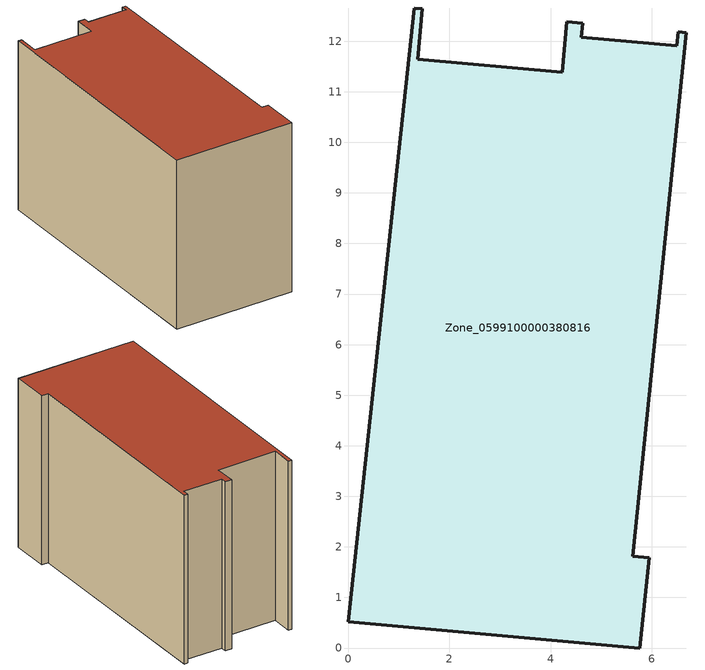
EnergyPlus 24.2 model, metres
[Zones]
Zone_0599100000380816
 floor ground (C_G): 5.95,1.78 5.76,0 0,0.52 1.3,12.66 1.46,12.64 1.37,11.65 4.23,11.39 4.32,12.38 4.64,12.35 4.61,12.08 6.5,11.91 6.52,12.18 6.68,12.17 5.62,1.81 z0
 wall outside (C_F): 4.23,11.39 1.37,11.65 1.46,12.64 1.3,12.66 0,0.52 5.76,0 5.95,1.78 5.62,1.81 6.68,12.17 6.52,12.18 6.5,11.91 4.61,12.08 4.64,12.35 4.32,12.38 4.23,11.39 z0:8.09
 roof outside (C_R): 5.62,1.81 6.68,12.17 6.52,12.18 6.5,11.91 4.61,12.08 4.64,12.35 4.32,12.38 4.23,11.39 1.37,11.65 1.46,12.64 1.3,12.66 0,0.52 5.76,0 5.95,1.78 z8.09
[BUILDING]
Pand.0599100000380816: North Axis=0; Terrain=City; Loads Convergence Tolerance Value=0.04; Temperature Convergence Tolerance Value=0.4; Solar Distribution=FullExterior; Maximum Number of Warmup Days=25; Minimum Number of Warmup Days=1
[Site:Location]
Rotterdam.The.Hague.AP_ZH_NLD Design_Conditions: Latitude=51.96; Longitude=4.45; Time Zone=1; Elevation=-4.5
[SITE:GROUNDTEMPERATURE:BUILDINGSURFACE]
18, 18, 18, 18, 18, 18, 18, 18, 18, 18, 18, 18
[MATERIAL] Thermal Absorptance=0.9; Solar Absorptance=0.7; Visible Absorptance=0.7
Name | Roughness | Thickness | Conductivity | Density | Specific Heat
G.TI.1992-2005 | MediumSmooth | 0.15 | 0.06 | 540 | 1210
F.TI.1992-2005 | Rough | 0.3 | 0.12 | 1920 | 840
R.TI.1992-2005 | MediumRough | 0.2 | 0.08 | 1500 | 1000
[CONSTRUCTION]
C_G: G.TI.1992-2005
C_F: F.TI.1992-2005
C_R: R.TI.1992-2005
[ZONE]
Zone_0599100000380816: Type=1; Multiplier=1; Ceiling Height=Autocalculate; Volume=Autocalculate; Floor Area=autocalculate; Part of Total Floor Area=Yes
[ZONEINFILTRATION:DESIGNFLOWRATE]
Infil_Zone_0599100000380816: Zone or ZoneList or Space or SpaceList=Zone_0599100000380816; Schedule=AlwaysOn; Design Flow Rate Calculation Method=Flow/Area; Flow Rate per Floor Area=0.0015; Constant Term Coefficient=1; Temperature Term Coefficient=0; Velocity Term Coefficient=0; Velocity Squared Term Coefficient=0
[HVACTEMPLATE:ZONE:IDEALLOADSAIRSYSTEM]
Zone_0599100000380816: Maximum Heating Supply Air Temperature=50; Minimum Cooling Supply Air Temperature=13; Maximum Heating Supply Air Humidity Ratio=0.0156; Minimum Cooling Supply Air Humidity Ratio=0.0077; Heating Limit=NoLimit; Cooling Limit=NoLimit; Dehumidification Control Type=ConstantSensibleHeatRatio; Cooling Sensible Heat Ratio=0.7; Dehumidification Setpoint=60; Humidification Control Type=None; Humidification Setpoint=30; Outdoor Air Method=None; Outdoor Air Flow Rate per Person=0.00944; Outdoor Air Flow Rate per Zone Floor Area=0; Outdoor Air Flow Rate per Zone=0; Demand Controlled Ventilation Type=None; Outdoor Air Economizer Type=NoEconomizer; Heat Recovery Type=None; Sensible Heat Recovery Effectiveness=0.7; Latent Heat Recovery Effectiveness=0.65
[ZONECONTROL:THERMOSTAT]
ThermostatControl_Zone_0599100000380816: Zone or ZoneList=Zone_0599100000380816; Control Type Schedule=DualSetpointControlType; Control 1=Thermostat_Zone_0599100000380816; Temperature Difference Between Cutout And Setpoint=0
[THERMOSTATSETPOINT:DUALSETPOINT]
Thermostat_Zone_0599100000380816: Heating Setpoint Temperature Schedule=HeatingSetpoint_Zone_0599100000380816; Cooling Setpoint Temperature Schedule=CoolingSetpoint_Zone_0599100000380816
[SCHEDULE:COMPACT]
HeatingSetpoint_Zone_0599100000380816: Through: 12/31, For: AllDays, Until: 24:00, 21
CoolingSetpoint_Zone_0599100000380816: Through: 12/31, For: AllDays, Until: 24:00, 24
DualSetpointControlType: Through: 12/31, For: AllDays, Until: 24:00, 4
AlwaysOn: Through: 12/31, For: AllDays, Until: 24:00, 1
